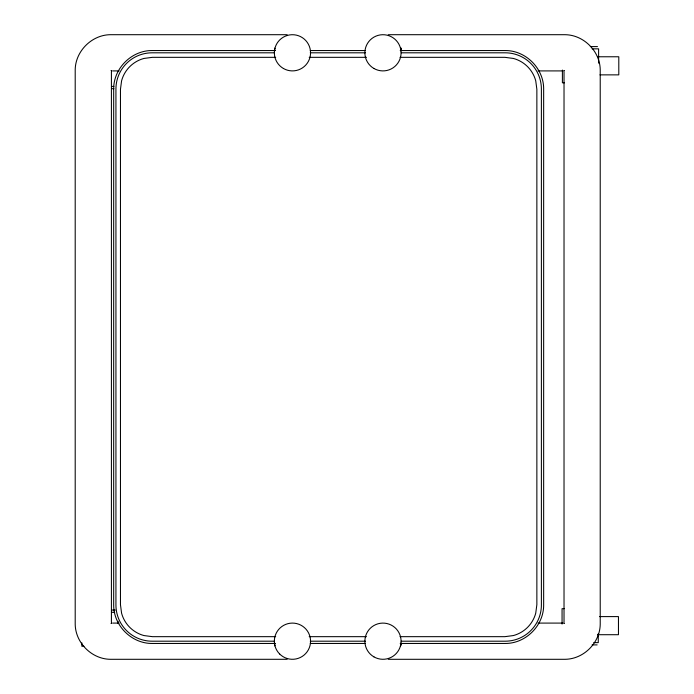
<?xml version="1.0" encoding="UTF-8"?>
<svg xmlns="http://www.w3.org/2000/svg" width="694" height="694" viewBox="0 0 694 694"><rect width="100%" height="100%" fill="white"/><g stroke="black" fill="none" stroke-linecap="round" stroke-linejoin="round"><path stroke-width="1.04" d="M274.382 50.749L274.798 48.12L274.46 50.749M111.448 622.943L111.083 623.42L111.561 623.047M563.979 71.057L564.352 70.58L563.866 70.953M287.151 34.7L110.225 34.7C91.695 34.952 75.455 51.191 75.204 69.721L75.204 624.279C75.455 642.809 91.695 659.048 110.225 659.3L287.151 659.3M388.276 34.7L565.202 34.7C583.732 34.952 599.98 51.191 600.223 69.721L600.223 624.279C599.98 642.809 583.732 659.048 565.202 659.3L388.276 659.3M590.334 46.585L597.473 46.585M592.103 48.84L598.61 48.84L598.61 63.137M275.553 50.541L151.995 50.541C131.513 50.462 113.59 68.385 113.677 88.867L113.677 605.133C113.59 625.615 131.513 643.538 151.995 643.459L275.553 643.459M310.235 50.541L365.512 50.541M400.195 50.541L505.327 50.541C525.809 50.462 543.732 68.385 543.654 88.867L543.654 605.133C543.732 625.615 525.809 643.538 505.327 643.459L400.195 643.459M274.512 52.805L152.142 52.805A36.209 36.209 0 0 0 115.933 89.014L115.933 604.986A36.209 36.209 0 0 0 152.142 641.195L274.512 641.195M310.253 52.805L365.478 52.805M401.219 52.805L505.18 52.805A36.209 36.209 0 0 1 541.389 89.014L541.389 604.986A36.209 36.209 0 0 1 505.18 641.195L401.219 641.195M598.115 56.769L618.796 56.769L618.796 74.865L599.963 74.865M275.692 57.333L152.446 57.333L143.953 58.443A31.646 31.646 0 0 0 121.58 80.825L120.461 89.309L120.461 604.691L121.58 613.175A31.646 31.646 0 0 0 143.953 635.557L152.446 636.667L275.692 636.667M309.203 57.333L366.501 57.333M400.013 57.333L504.885 57.333L513.369 58.443A31.646 31.646 0 0 1 535.742 80.825L536.861 89.309L536.861 604.691L535.742 613.175A31.646 31.646 0 0 1 513.369 635.557L504.885 636.667L400.013 636.667M112.593 70.909L119.064 70.909M538.032 70.909L562.834 70.909M564.517 82.794L562.4 82.794L562.4 70.068M112.246 86.42L113.885 86.42M112.246 88.685L113.885 88.685M564.17 608.681L562.062 608.681L562.062 624.045M111.552 610.052L115.187 610.052M111.552 612.316L114.683 612.316M599.616 616.602L618.458 616.602L618.458 634.706L597.586 634.706M112.593 623.091L119.064 623.091M538.032 623.091L562.834 623.091M309.203 636.667L366.501 636.667M310.253 641.195L365.478 641.195M593.743 642.627L598.263 642.627L598.263 633.7M310.235 643.459L365.512 643.459M592.103 644.891L597.135 644.891M83.965 646.261L81.857 646.261L81.857 642.87M111.561 70.953L111.083 70.58L111.448 71.057M563.866 623.047L564.352 623.42L563.979 622.943M274.46 643.251L274.798 645.88L274.382 643.251M564.022 72.098L564.022 621.902M118.067 621.251L118.067 623.394M111.413 72.098L111.413 621.902M401.045 643.251L400.629 645.88L400.967 643.251M400.959 48.12L400.967 50.749L400.959 48.12M283.404 68.48A18.105 18.105 0 0 0 310.556 52.805A18.105 18.105 0 0 0 283.404 37.129A18.105 18.105 0 0 0 283.404 68.48M279.656 654A18.105 18.105 0 0 0 309.94 645.88A18.105 18.105 0 0 0 287.767 623.706A18.105 18.105 0 0 0 279.656 654M373.927 68.48A18.105 18.105 0 0 0 401.08 52.805A18.105 18.105 0 0 0 373.927 37.129A18.105 18.105 0 0 0 373.927 68.48M373.927 656.871A18.105 18.105 0 0 0 401.08 641.195A18.105 18.105 0 0 0 373.927 625.52A18.105 18.105 0 0 0 373.927 656.871"/></g></svg>
